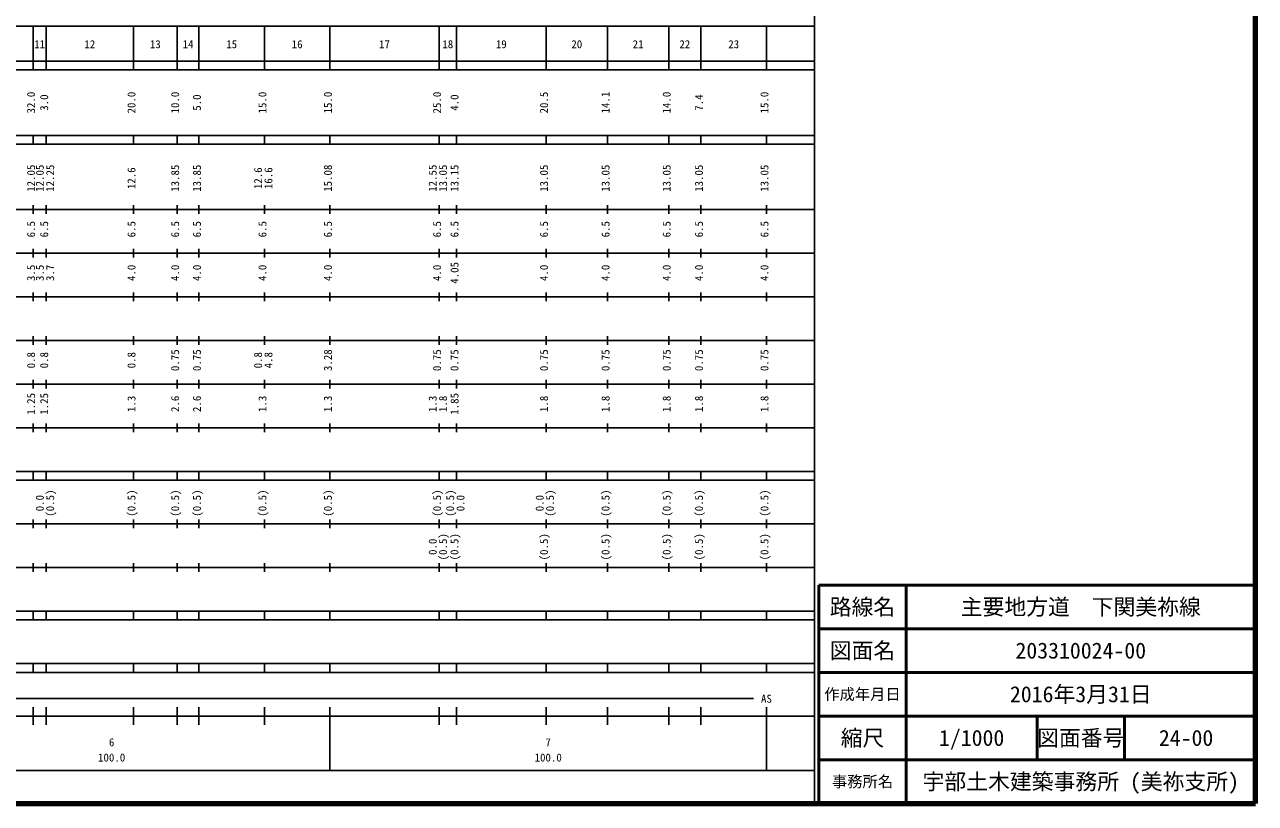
# Model space of a CAD drawing. Units: millimetres on the paper. Extents: x 40 to 680, y 20 to 380.
# Drawn here: x 398.1 to 680, y 20 to 198.4 of the extents above; entities that cross this region are included whole.
import ezdxf
from ezdxf.enums import TextEntityAlignment as Align

# ---------------------------------------------------------------- set-up
doc = ezdxf.new("R2010")
doc.units = ezdxf.units.MM
for name, color, linetype, lineweight in [('S-TTL', 2, 'Continuous', 140), ('S-TTL-BAND', 7, 'Continuous', 25), ('S-TTL-FRAM', 2, 'Continuous', 50), ('S-TTL-LINE', 7, 'Continuous', 50)]:
    doc.layers.add(name, color=color, linetype=linetype, lineweight=lineweight)
doc.layers.add('S-TTL-TXT', color=7, linetype='Continuous')
doc.styles.add('ＭＳ ゴシック', font='')
doc.styles.get('ＭＳ ゴシック').set_extended_font_data('MS Gothic')

msp = doc.modelspace()

# ---------------------------------------------------------------- linework, layer by layer
at = {"layer": 'S-TTL'}
for p, q in [((680, 20), (680, 380)), ((40, 20), (680, 20))]:
    msp.add_line(p, q, dxfattribs=at)
at = {"layer": 'S-TTL-BAND'}
for p, q in [((579, 20), (579, 370)), ((68, 198), (579, 198)), ((400, 188), (400, 198)), ((403, 188), (403, 198)), ((423, 188), (423, 198)), ((433, 188), (433, 198)), ((438, 188), (438, 198)), ((453, 188), (453, 198)), ((468, 188), (468, 198)), ((493, 188), (493, 198)), ((497, 188), (497, 198)), ((517.5, 188), (517.5, 198)), ((531.6, 188), (531.6, 198)), ((545.6, 188), (545.6, 198)), ((553, 188), (553, 198)), ((568, 188), (568, 198)), ((40, 190), (579, 190)), ((40, 188), (579, 188)), ((40, 173), (579, 173)), ((400, 171), (400, 173)), ((403, 171), (403, 173)), ((423, 171), (423, 173)), ((433, 171), (433, 173)), ((438, 171), (438, 173)), ((453, 171), (453, 173)), ((468, 171), (468, 173)), ((493, 171), (493, 173)), ((497, 171), (497, 173)), ((517.5, 171), (517.5, 173)), ((531.6, 171), (531.6, 173)), ((545.6, 171), (545.6, 173)), ((553, 171), (553, 173)), ((568, 171), (568, 173)), ((40, 171), (579, 171)), ((40, 156), (579, 156)), ((400, 155), (400, 157)), ((403, 155), (403, 157)), ((423, 155), (423, 157)), ((433, 155), (433, 157)), ((438, 155), (438, 157)), ((453, 155), (453, 157)), ((468, 155), (468, 157)), ((493, 155), (493, 157)), ((497, 155), (497, 157)), ((517.5, 155), (517.5, 157)), ((531.6, 155), (531.6, 157)), ((545.6, 155), (545.6, 157)), ((553, 155), (553, 157)), ((568, 155), (568, 157)), ((400, 145), (400, 147)), ((403, 145), (403, 147)), ((423, 145), (423, 147)), ((433, 145), (433, 147)), ((438, 145), (438, 147)), ((453, 145), (453, 147)), ((468, 145), (468, 147)), ((493, 145), (493, 147)), ((497, 145), (497, 147)), ((517.5, 145), (517.5, 147)), ((531.6, 145), (531.6, 147)), ((545.6, 145), (545.6, 147)), ((553, 145), (553, 147)), ((568, 145), (568, 147)), ((46, 146), (579, 146)), ((52, 136), (579, 136)), ((400, 135), (400, 137)), ((403, 135), (403, 137)), ((423, 135), (423, 137)), ((433, 135), (433, 137)), ((438, 135), (438, 137)), ((453, 135), (453, 137)), ((468, 135), (468, 137)), ((493, 135), (493, 137)), ((497, 135), (497, 137)), ((517.5, 135), (517.5, 137)), ((531.6, 135), (531.6, 137)), ((545.6, 135), (545.6, 137)), ((553, 135), (553, 137)), ((568, 135), (568, 137)), ((400, 125), (400, 127)), ((403, 125), (403, 127)), ((423, 125), (423, 127)), ((433, 125), (433, 127)), ((438, 125), (438, 127)), ((453, 125), (453, 127)), ((468, 125), (468, 127)), ((493, 125), (493, 127)), ((497, 125), (497, 127)), ((517.5, 125), (517.5, 127)), ((531.6, 125), (531.6, 127)), ((545.6, 125), (545.6, 127)), ((553, 125), (553, 127)), ((568, 125), (568, 127)), ((46, 126), (579, 126)), ((52, 116), (579, 116)), ((400, 115), (400, 117)), ((403, 115), (403, 117)), ((423, 115), (423, 117)), ((433, 115), (433, 117)), ((438, 115), (438, 117)), ((453, 115), (453, 117)), ((468, 115), (468, 117)), ((493, 115), (493, 117)), ((497, 115), (497, 117)), ((517.5, 115), (517.5, 117)), ((531.6, 115), (531.6, 117)), ((545.6, 115), (545.6, 117)), ((553, 115), (553, 117)), ((568, 115), (568, 117)), ((46, 106), (579, 106)), ((400, 105), (400, 107)), ((403, 105), (403, 107)), ((423, 105), (423, 107)), ((433, 105), (433, 107)), ((438, 105), (438, 107)), ((453, 105), (453, 107)), ((468, 105), (468, 107)), ((493, 105), (493, 107)), ((497, 105), (497, 107)), ((517.5, 105), (517.5, 107)), ((531.6, 105), (531.6, 107)), ((545.6, 105), (545.6, 107)), ((553, 105), (553, 107)), ((568, 105), (568, 107)), ((40, 96), (579, 96)), ((400, 94), (400, 96)), ((403, 94), (403, 96)), ((423, 94), (423, 96)), ((433, 94), (433, 96)), ((438, 94), (438, 96)), ((453, 94), (453, 96)), ((468, 94), (468, 96)), ((493, 94), (493, 96)), ((497, 94), (497, 96)), ((517.5, 94), (517.5, 96)), ((531.6, 94), (531.6, 96)), ((545.6, 94), (545.6, 96)), ((553, 94), (553, 96)), ((568, 94), (568, 96)), ((40, 94), (579, 94)), ((400, 83), (400, 85)), ((403, 83), (403, 85)), ((423, 83), (423, 85)), ((433, 83), (433, 85)), ((438, 83), (438, 85)), ((453, 83), (453, 85)), ((468, 83), (468, 85)), ((493, 83), (493, 85)), ((497, 83), (497, 85)), ((517.5, 83), (517.5, 85)), ((531.6, 83), (531.6, 85)), ((545.6, 83), (545.6, 85)), ((553, 83), (553, 85)), ((568, 83), (568, 85)), ((49, 84), (579, 84)), ((40, 74), (579, 74)), ((400, 73), (400, 75)), ((403, 73), (403, 75)), ((423, 73), (423, 75)), ((433, 73), (433, 75)), ((438, 73), (438, 75)), ((453, 73), (453, 75)), ((468, 73), (468, 75)), ((493, 73), (493, 75)), ((497, 73), (497, 75)), ((517.5, 73), (517.5, 75)), ((531.6, 73), (531.6, 75)), ((545.6, 73), (545.6, 75)), ((553, 73), (553, 75)), ((568, 73), (568, 75)), ((40, 64), (579, 64)), ((400, 62), (400, 64)), ((403, 62), (403, 64)), ((423, 62), (423, 64)), ((433, 62), (433, 64)), ((438, 62), (438, 64)), ((453, 62), (453, 64)), ((468, 62), (468, 64)), ((493, 62), (493, 64)), ((497, 62), (497, 64)), ((517.5, 62), (517.5, 64)), ((531.6, 62), (531.6, 64)), ((545.6, 62), (545.6, 64)), ((553, 62), (553, 64)), ((568, 62), (568, 64)), ((40, 62), (579, 62)), ((40, 52), (579, 52)), ((400, 50), (400, 52)), ((403, 50), (403, 52)), ((423, 50), (423, 52)), ((433, 50), (433, 52)), ((438, 50), (438, 52)), ((453, 50), (453, 52)), ((468, 50), (468, 52)), ((493, 50), (493, 52)), ((497, 50), (497, 52)), ((517.5, 50), (517.5, 52)), ((531.6, 50), (531.6, 52)), ((545.6, 50), (545.6, 52)), ((553, 50), (553, 52)), ((568, 50), (568, 52)), ((40, 50), (579, 50)), ((278.5, 44), (565, 44)), ((40, 40), (579, 40)), ((400, 38), (400, 42)), ((403, 38), (403, 42)), ((423, 38), (423, 42)), ((433, 38), (433, 42)), ((438, 38), (438, 42)), ((453, 38), (453, 42)), ((468, 27.5), (468, 42)), ((493, 38), (493, 42)), ((497, 38), (497, 42)), ((517.5, 38), (517.5, 42)), ((531.6, 38), (531.6, 42)), ((545.6, 38), (545.6, 42)), ((553, 38), (553, 42)), ((568, 27.5), (568, 42)), ((68, 27.5), (579, 27.5))]:
    msp.add_line(p, q, dxfattribs=at)
at = {"layer": 'S-TTL-FRAM'}
for p, q in [((680, 70), (580, 70)), ((580, 70), (580, 20))]:
    msp.add_line(p, q, dxfattribs=at)
at = {"layer": 'S-TTL-LINE'}
for p, q in [((600, 70), (600, 20)), ((680, 60), (580, 60)), ((680, 50), (580, 50)), ((680, 40), (580, 40)), ((630, 40), (630, 30)), ((650, 40), (650, 30)), ((680, 30), (580, 30))]:
    msp.add_line(p, q, dxfattribs=at)

# ---------------------------------------------------------------- texts
at = {"layer": 'S-TTL-BAND', "style": 'ＭＳ ゴシック'}
for s, p in [('11', (401.5, 192.405)), ('12', (413, 192.405)), ('13', (428, 192.405)), ('14', (435.5, 192.405)), ('15', (445.5, 192.405)), ('16', (460.5, 192.405)), ('17', (480.5, 192.405)), ('18', (495, 192.405)), ('19', (507.25, 192.405)), ('20', (524.55, 192.405)), ('21', (538.6, 192.405)), ('22', (549.3, 192.405)), ('23', (560.5, 192.405)), ('AS', (568, 42.5)), ('6', (418, 32.523)), ('7', (518, 32.523)), ('100.0', (418, 29.033)), ('100.0', (518, 29.033))]:
    msp.add_text(s, height=1.833, dxfattribs=at).set_placement(p, align=Align.BOTTOM_CENTER)
for s, p in [('32.0', (401, 180.5)), ('3.0', (404, 180.5)), ('20.0', (424, 180.5)), ('10.0', (434, 180.5)), ('5.0', (439, 180.5)), ('15.0', (454, 180.5)), ('15.0', (469, 180.5)), ('25.0', (494, 180.5)), ('4.0', (498, 180.5)), ('20.5', (518.5, 180.5)), ('14.1', (532.6, 180.5)), ('14.0', (546.6, 180.5)), ('7.4', (554, 180.5)), ('15.0', (569, 180.5)), ('12.05', (401, 163.174)), ('12.05', (403, 163.174)), ('12.25', (405.37, 163.174)), ('12.6', (424, 163.174)), ('13.85', (434, 163.174)), ('13.85', (439, 163.174)), ('12.6', (453, 163.174)), ('16.6', (455.37, 163.174)), ('15.08', (469, 163.174)), ('12.55', (493, 163.174)), ('13.05', (495.37, 163.174)), ('13.15', (498, 163.174)), ('13.05', (518.5, 163.174)), ('13.05', (532.6, 163.174)), ('13.05', (546.6, 163.174)), ('13.05', (554, 163.174)), ('13.05', (569, 163.174)), ('6.5', (401, 151.5)), ('6.5', (404, 151.5)), ('6.5', (424, 151.5)), ('6.5', (434, 151.5)), ('6.5', (439, 151.5)), ('6.5', (454, 151.5)), ('6.5', (469, 151.5)), ('6.5', (494, 151.5)), ('6.5', (498, 151.5)), ('6.5', (518.5, 151.5)), ('6.5', (532.6, 151.5)), ('6.5', (546.6, 151.5)), ('6.5', (554, 151.5)), ('6.5', (569, 151.5)), ('4.05', (498, 141.5)), ('3.5', (401, 141.5)), ('3.5', (403, 141.5)), ('3.7', (405.37, 141.5)), ('4.0', (424, 141.5)), ('4.0', (434, 141.5)), ('4.0', (439, 141.5)), ('4.0', (454, 141.5)), ('4.0', (469, 141.5)), ('4.0', (494, 141.5)), ('4.0', (518.5, 141.5)), ('4.0', (532.6, 141.5)), ('4.0', (546.6, 141.5)), ('4.0', (554, 141.5)), ('4.0', (569, 141.5)), ('0.8', (401, 121.5)), ('0.8', (404, 121.5)), ('0.8', (424, 121.5)), ('0.75', (434, 121.5)), ('0.75', (439, 121.5)), ('0.8', (453, 121.5)), ('4.8', (455.37, 121.5)), ('3.28', (469, 121.5)), ('0.75', (494, 121.5)), ('0.75', (498, 121.5)), ('0.75', (518.5, 121.5)), ('0.75', (532.6, 121.5)), ('0.75', (546.6, 121.5)), ('0.75', (554, 121.5)), ('0.75', (569, 121.5)), ('1.25', (401, 111.5)), ('1.25', (404, 111.5)), ('1.3', (424, 111.5)), ('2.6', (434, 111.5)), ('2.6', (439, 111.5)), ('1.3', (454, 111.5)), ('1.3', (469, 111.5)), ('1.3', (493, 111.5)), ('1.8', (495.37, 111.5)), ('1.85', (498, 111.5)), ('1.8', (518.5, 111.5)), ('1.8', (532.6, 111.5)), ('1.8', (546.6, 111.5)), ('1.8', (554, 111.5)), ('1.8', (569, 111.5)), ('0.0', (403, 88.764)), ('(0.5)', (405.37, 88.764)), ('(0.5)', (424, 88.764)), ('(0.5)', (434, 88.764)), ('(0.5)', (439, 88.764)), ('(0.5)', (454, 88.764)), ('(0.5)', (469, 88.764)), ('(0.5)', (494, 88.764)), ('(0.5)', (497, 88.764)), ('0.0', (499.37, 88.764)), ('0.0', (517.5, 88.764)), ('(0.5)', (519.87, 88.764)), ('(0.5)', (532.6, 88.764)), ('(0.5)', (546.6, 88.764)), ('(0.5)', (554, 88.764)), ('(0.5)', (569, 88.764)), ('0.0', (493, 78.764)), ('(0.5)', (495.37, 78.764)), ('(0.5)', (498, 78.764)), ('(0.5)', (518.5, 78.764)), ('(0.5)', (532.6, 78.764)), ('(0.5)', (546.6, 78.764)), ('(0.5)', (554, 78.764)), ('(0.5)', (569, 78.764))]:
    msp.add_text(s, height=1.833, rotation=90, dxfattribs=at).set_placement(p, align=Align.BOTTOM_CENTER)
at = {"layer": 'S-TTL-TXT', "style": 'ＭＳ ゴシック'}
for s, height, p in [('路線名', 3.666, (590, 65)), ('路線名', 3.666, (590, 65)), ('主要地方道\u3000下関美祢線', 3.666, (640, 65)), ('図面名', 3.666, (590, 55)), ('図面名', 3.666, (590, 55)), ('203310024-00', 3.666, (640, 55)), ('作成年月日', 2.566, (590, 45)), ('作成年月日', 2.566, (590, 45)), ('2016年3月31日', 3.666, (640, 45)), ('縮尺', 3.666, (590, 35)), ('縮尺', 3.666, (590, 35)), ('1/1000', 3.666, (615, 35)), ('図面番号', 3.666, (640, 35)), ('図面番号', 3.666, (640, 35)), ('24-00', 3.666, (664.125, 35)), ('事務所名', 2.566, (590, 25)), ('事務所名', 2.566, (590, 25)), ('宇部土木建築事務所 (美祢支所)', 3.666, (640, 25))]:
    msp.add_text(s, height=height, dxfattribs=at).set_placement(p, align=Align.MIDDLE_CENTER)

doc.saveas('drawing.dxf')
